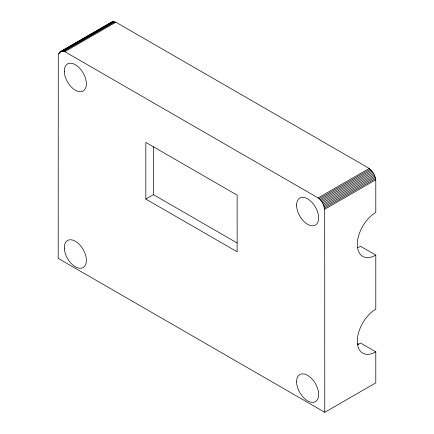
<?xml version="1.0" encoding="UTF-8"?>
<svg xmlns="http://www.w3.org/2000/svg" width="434" height="434" viewBox="0 0 434 434"><rect width="100%" height="100%" fill="white"/><g stroke="black" fill="none" stroke-linecap="round" stroke-linejoin="round"><path stroke-width="0.65" d="M145.824 199.065L145.84 142.428L237.127 195.126L237.143 251.785L145.824 199.065L153.441 194.665L153.457 146.795M375.795 255.105L375.79 309.187A26.116 15.087 -60 0 0 357.312 341.173A26.116 15.087 -60 0 0 375.795 351.844L375.79 382.842L324.762 412.3L58.205 258.404L58.27 55.465L58.785 53.545L60.434 51.646L111.462 22.188L113.041 21.7L115.856 22.221L368.173 167.822C372.622 170.627 375.584 175.759 375.79 181.016L375.79 212.454A26.116 15.087 -60 0 0 357.318 244.44A26.116 15.087 -60 0 0 375.795 255.105L360.567 246.311A26.116 15.087 -60 0 1 357.551 247.765M110.806 22.671L111.462 22.188M59.778 52.134L112.211 21.863M59.225 52.769L60.402 52.091M60.434 51.646L62.013 51.158L113.041 21.7M58.785 53.545L59.957 52.872M62.013 51.158L62.908 51.169L113.936 21.705M62.908 51.169L63.852 51.342L114.88 21.884M63.852 51.342L64.829 51.684L115.856 22.221M64.829 51.684L318.144 197.931L369.171 168.473M318.144 197.931L319.12 198.718L370.148 169.26M319.12 198.718L320.064 199.635L371.092 170.177M320.064 199.635L320.954 200.66L371.981 171.197M320.954 200.66L321.784 201.777L372.811 172.314M321.784 201.777L322.533 202.966L373.56 173.508M324.762 412.3L324.697 209.286L323.189 204.213L374.216 174.75M323.742 205.488L374.77 176.025M324.187 206.774L375.209 177.311M324.507 208.049L375.529 178.586M324.697 209.286L375.725 179.828M153.441 194.665L237.154 242.997M375.795 351.844L360.573 343.05A26.116 15.087 -60 0 1 357.556 344.504M357.621 343.771L358.799 344.45M322.533 202.966L323.189 204.213M64.308 248.102A15.619 9.016 60 0 0 81.212 268.196A15.619 9.016 60 0 0 80.507 245.72A15.619 9.016 60 0 0 64.308 248.102M64.308 71.664A15.619 9.016 60 0 0 81.288 91.645A15.619 9.016 60 0 0 80.431 69.082A15.619 9.016 60 0 0 64.308 71.664M296.585 205.195A15.619 9.016 60 0 0 313.147 225.805A15.619 9.016 60 0 0 313.147 203.72A15.619 9.016 60 0 0 296.585 205.195M296.585 381.741A15.619 9.016 60 0 0 313.147 402.345A15.619 9.016 60 0 0 313.147 380.26A15.619 9.016 60 0 0 296.585 381.741"/></g></svg>
